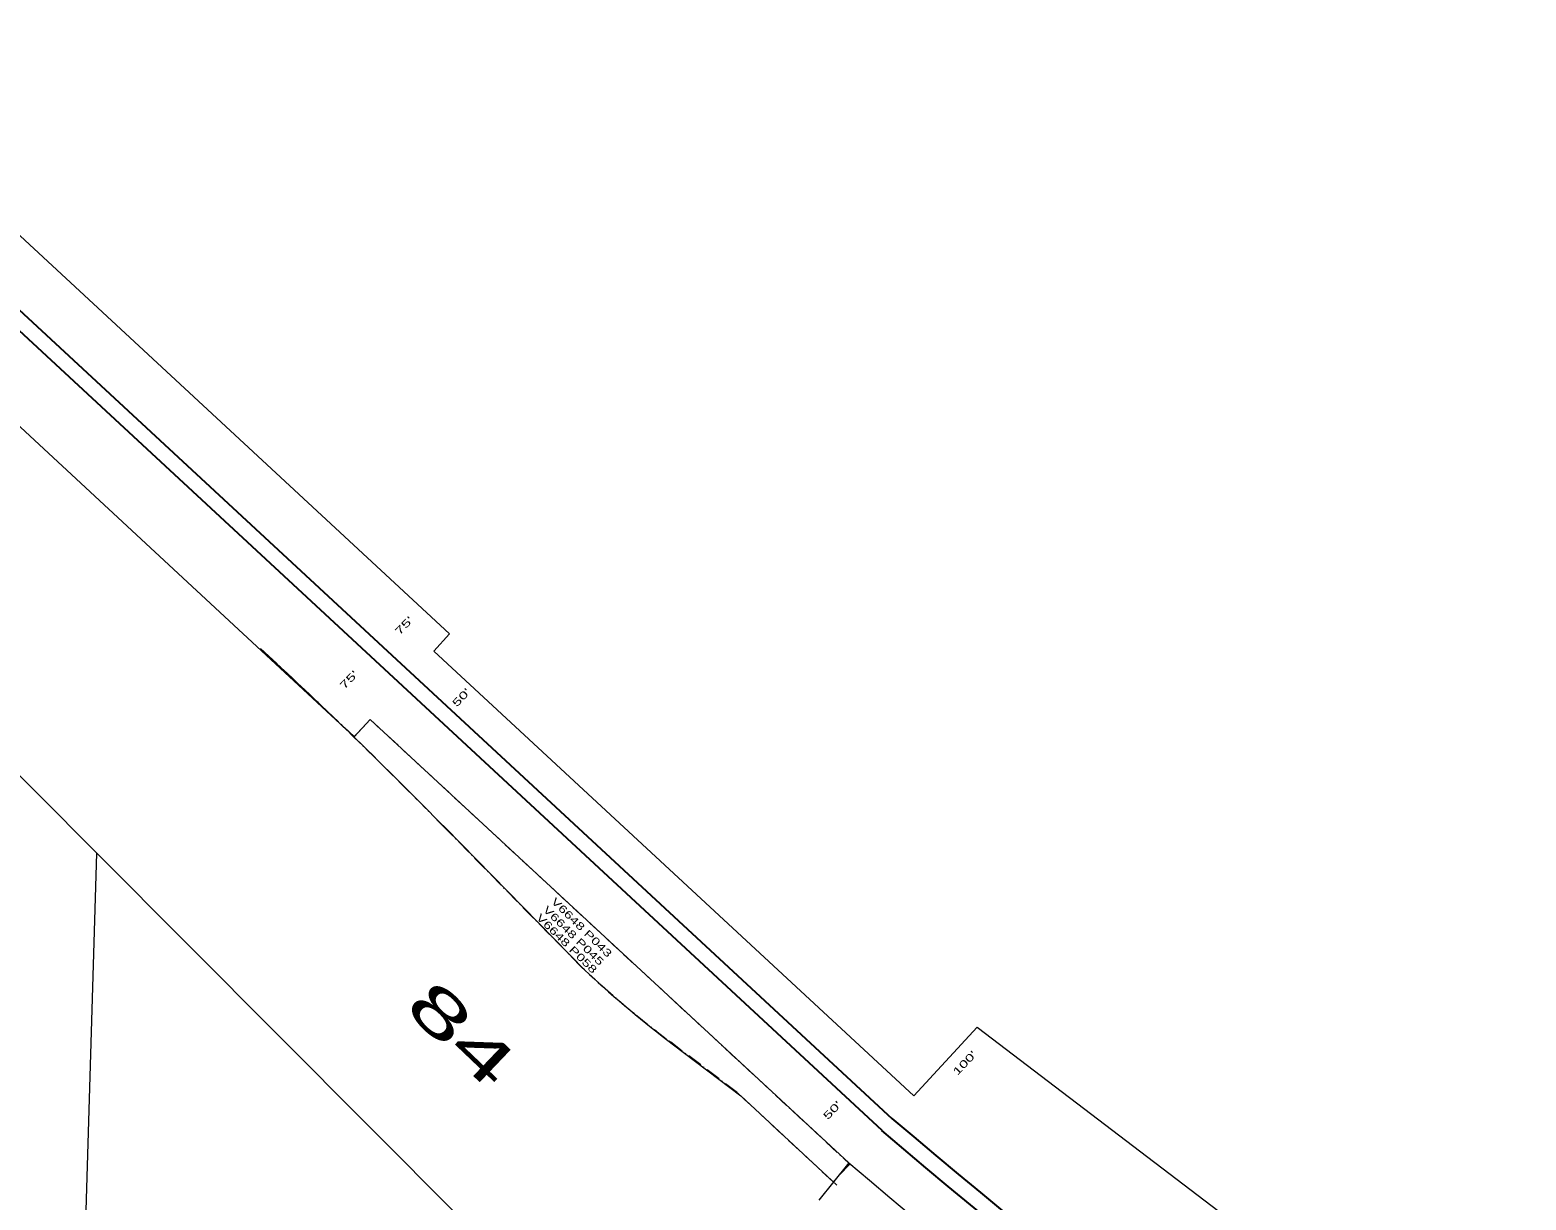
# Model space of a CAD drawing. Extents: x 121612 to 127048, y 94474 to 100521.
# Drawn here: x 123232 to 124832, y 96214 to 97466 of the extents above; entities that cross this region are included whole.
import ezdxf
from ezdxf.enums import TextEntityAlignment as Align

# ---------------------------------------------------------------- set-up
doc = ezdxf.new("R2010")
doc.units = 0
doc.header["$LTSCALE"] = 3.2
doc.linetypes.add('DOT_DASHED', pattern=[7.7, 5, -1.2, 0.3, -1.2])
for name, color, linetype in [('11', 7, 'Continuous'), ('13', 7, 'Continuous'), ('19', 7, 'Continuous')]:
    doc.layers.add(name, color=color, linetype=linetype)
for name, color, linetype, lineweight in [('21', 7, 'DOT_DASHED', 13), ('27', 7, 'Continuous', 25), ('6', 7, 'Continuous', 13)]:
    doc.layers.add(name, color=color, linetype=linetype, lineweight=lineweight)

msp = doc.modelspace()

# ---------------------------------------------------------------- linework, layer by layer
at = {"layer": '21'}
for points in [[(123478.471, 96804.443), (123578.769, 96710.095), (123595.77, 96728.425), (124108.919, 96252.936), (124091.181, 96233.791)], [(123824.995, 96460.692), (123822.175, 96463.315), (123672.538, 96615.797)], [(124091.181, 96233.791), (123988.615, 96329.111), (123916.436, 96383.853)]]:
    msp.add_lwpolyline(points, dxfattribs=at)
for centre, radius, start, end in [((119548.147, 92566.979), 5779.58, 44.47024, 47.15357), ((124639.133, 97336.709), 1195.92, 227.09669, 232.82136)]:
    msp.add_arc(centre, radius, start, end, dxfattribs=at)
at = {"layer": '27'}
for p, q in [((121722.008, 98554.789), (124154.336, 96301.244)), ((121710.906, 98542.806), (124143.234, 96289.261))]:
    msp.add_line(p, q, dxfattribs=at)
for radius in [14112.395, 14129.629]:
    msp.add_arc((133255.963, 107086.471), radius, 229.83582, 237.86394, dxfattribs=at)
at = {"layer": '6'}
for p, q in [((121713.883, 98642.29), (123680.789, 96819.957)), ((121707.929, 98443.321), (123578.705, 96710.052)), ((123680.789, 96819.957), (123663.775, 96801.64)), ((123663.775, 96801.64), (124177.26, 96325.894)), ((123595.72, 96728.37), (123578.705, 96710.052)), ((123595.72, 96728.37), (124107.714, 96254.007)), ((123676.218, 96612.379), (123825.854, 96459.896)), ((123263.29, 95244.428), (123303.416, 96585.44)), ((124245.316, 96399.163), (124177.26, 96325.894)), ((124245.316, 96399.163), (125934.174, 95114.487)), ((124107.845, 96254.17), (124075.723, 96214.348))]:
    msp.add_line(p, q, dxfattribs=at)
for points in [[(122916.656, 96973.73), (123303.416, 96585.44), (123789.051, 96097.885)], [(123920.115, 96380.434), (123992.295, 96325.692), (124094.861, 96230.373)]]:
    msp.add_lwpolyline(points, dxfattribs=at)
for centre, radius, start, end in [((119551.827, 92563.559), 5779.58, 44.47024, 47.15357), ((124642.813, 97333.289), 1195.92, 227.09669, 232.82136), ((138871.537, 113789.937), 22923.127, 229.90534, 234.50492)]:
    msp.add_arc(centre, radius, start, end, dxfattribs=at)

# ---------------------------------------------------------------- texts
at = {"layer": '11'}
for s, width, p in [("75'", 1.6, (123634.884, 96826.125)), ("75'", 1.6, (123575.815, 96768.152)), ("50'", 1.6, (123696.13, 96749.205)), ("100'", 1.55, (124234.656, 96358.196)), ("50'", 1.6, (124093.011, 96307.627))]:
    msp.add_text(s, height=8, rotation=46.186, dxfattribs=dict(at, width=width)).set_placement(p, align=Align.CENTER)
at = {"layer": '13', "width": 1.45}
for s, p in [('V6648 P043', (123819.186, 96503.1)), ('V6648 P058', (123803.232, 96485.881)), ('V6648 P045', (123810.523, 96494.386))]:
    msp.add_text(s, height=8, rotation=315.605, dxfattribs=at).set_placement(p, align=Align.CENTER)
at = {"layer": '19', "width": 1.8}
msp.add_text('84', height=48, rotation=316.337, dxfattribs=at).set_placement((123677.012, 96374.748), align=Align.CENTER)

doc.saveas('drawing.dxf')
